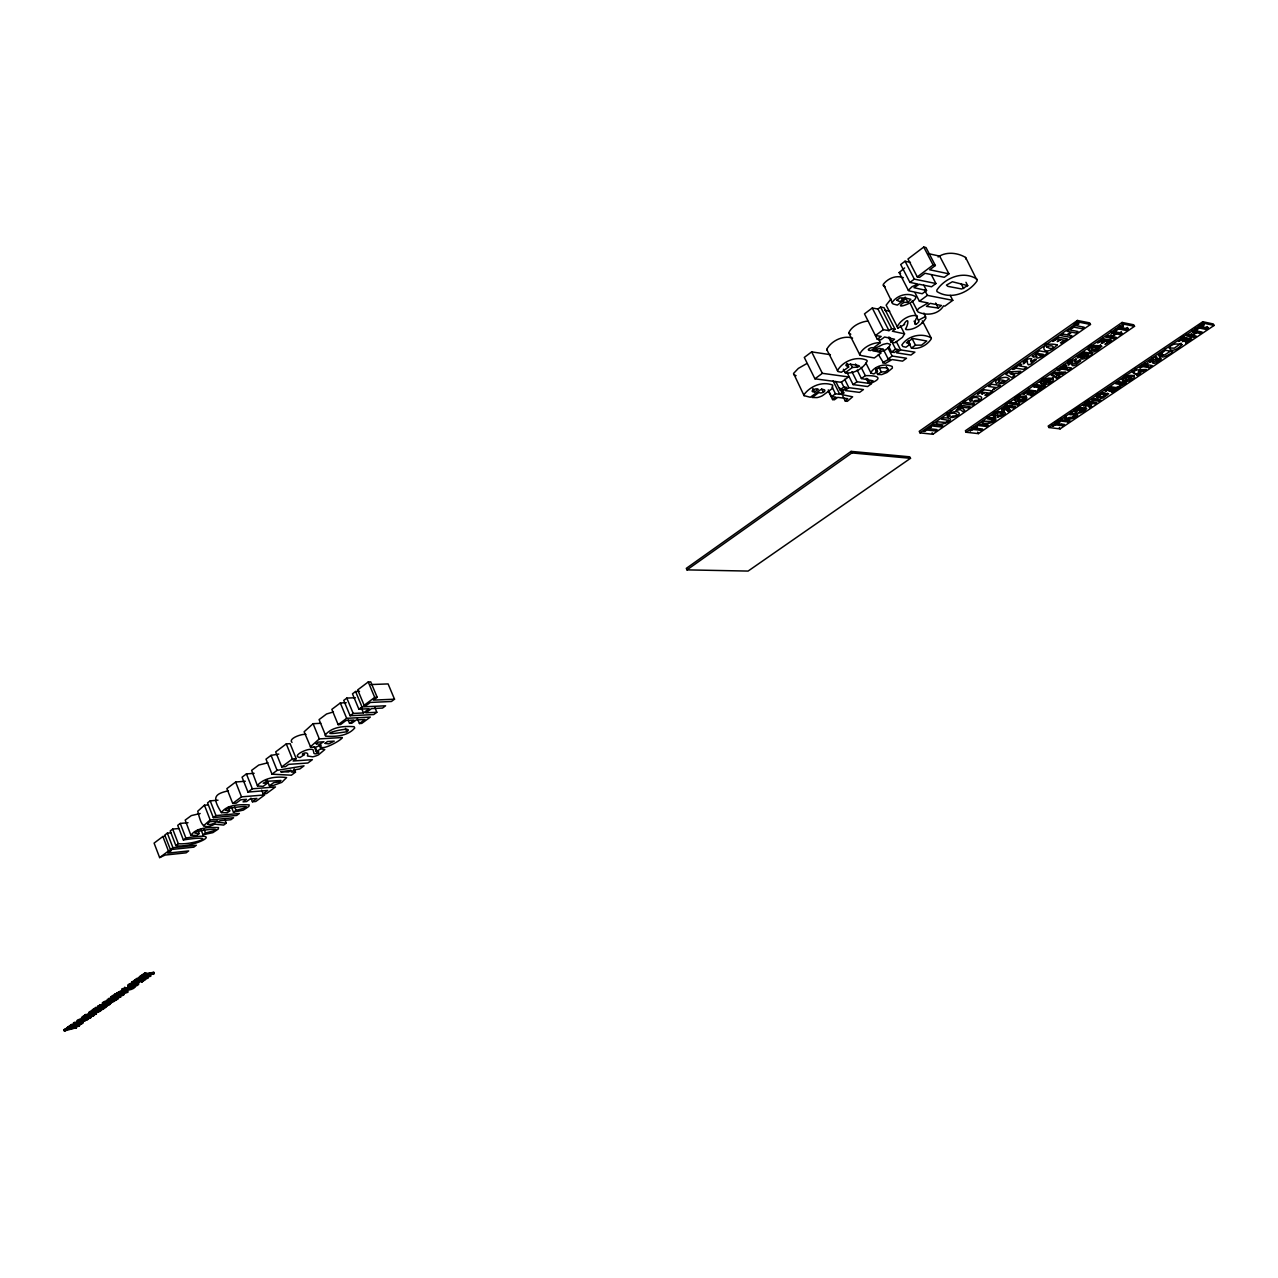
<?xml version="1.0" encoding="UTF-8"?>
<svg xmlns="http://www.w3.org/2000/svg" width="1278" height="1278" viewBox="0 0 1278 1278"><rect width="100%" height="100%" fill="white"/><g stroke="black" fill="none" stroke-linecap="round" stroke-linejoin="round"><path stroke-width="1.5" d="M850.797 334.229L848.736 332.855C851.739 326.034 860.398 321.928 867.65 321.05M310.298 746.911L319.308 738.908L342.36 737.518C341.833 740.186 318.254 753.093 321.034 744.946L316.097 747.071L310.746 747.31L304.132 731.767L313.094 723.699L320.794 723.284M266.143 779.836L267.469 783.142L263.172 786.353L257.517 785.986L251.638 770.346L258.747 765.059L267.981 762.774M257.517 785.986L257.581 785.267C264.626 777.439 276.879 776.257 286.591 777.583L281.735 782.392L273.38 785.443L269.402 785.842L267.166 780.283M325.219 735.665L325.331 734.834C332.28 726.607 344.181 726 354.102 726.687L354.725 727.997C347.728 736.176 335.858 736.783 325.922 736.176L319.085 719.61L326.577 713.971L333.462 711.926M1181.191 343.143L1174.37 348.159L1168.907 347.935M892.204 303.11L892.379 302.055C897.635 295.122 907.508 292.231 915.336 296.448L915.703 297.295C916.502 302.391 891.661 310.858 903.85 302.391L907.907 302.343L910.863 299.34L906.501 298.269L897.332 305.107L892.875 303.876L883.29 284.339C887.922 278.396 896.022 274.882 903.402 277.709M993.581 413.433L995.85 415.526L994.012 416.788C988.213 409.647 1019.668 410.829 996.92 417.155C1012.623 412.474 992.063 411.372 995.85 415.526M846.851 363.383L848.64 366.946L841.435 372.249L837.985 371.547L826.69 349.421C831.227 340.954 842.905 335.028 852.586 338.079M923.786 285.218L926.534 290.505L922.205 293.732L908.578 290.761L899.153 272.549L904.648 267.917M837.378 370.764C842.665 361.259 856.052 355.763 866.58 360.124L867.267 360.955C863.688 368.399 853.688 374.134 845.205 372.777L843.416 369.246M908.323 290.33L911.901 286.799L917.796 283.988L909.936 282.406L900.686 264.53L905.048 261.223L910.463 262.389M1097.658 394.838L1098.697 393.816M1160.568 357.137L1155.775 361.003A4.233 1.166 -28.6 0 1 1153.028 361.914L1151.861 361.658M1076.012 358.607L1074.415 361.61L1075.389 361.993M1070.916 362.569C1075.613 359.31 1069.606 365.891 1073.073 365.716A4.361 1.262 -28.3 0 0 1075.964 364.773L1080.757 360.763L1079.814 360.156L1076.843 361.993C1076.731 365.22 1075.293 361.77 1076.14 359.533C1073.696 359.469 1066.507 362.473 1068.68 364.837L1071.619 362.968L1070.101 361.051L1071.619 362.968M136.187 983.181L137.002 983.149L135.021 983.996M123.599 989.699C114.716 988.437 139.621 987.399 137.002 983.149M922.221 323.078L922.7 321.784M224.816 819.517L226.254 823.16L223.666 825.077L214.736 824.166C202.755 830.301 201.125 824.582 197.755 811.195L204.432 805.204L208.33 804.868M203.458 825.876L210.183 819.933L233.554 817.76L230.871 819.741L219.96 820.764L217.867 822.329L226.254 823.16M111.729 1000.834L111.713 1002.447L107.528 1004.173L107.08 1002.958M876.021 371.147L877.714 374.486L881.277 371.898L885.366 371.834L888.322 369.406C886.772 365.652 870.494 368.815 877.475 371.355L875.765 368M1077.242 413.369L1072.434 416.932M1156.782 357.025L1155.232 359.406L1156.095 359.789M1071.395 362.233L1072.37 360.252L1070.245 360.859M1134.033 375.269L1129.944 378.528M967.718 285.633L961.727 288.988L947.956 286.368L946.439 285.09L952.382 281.767L967.718 285.633L965.96 282.294M1079.862 359.725L1075.149 363.256A4.361 1.278 -28.4 0 1 1072.274 364.198L1071.603 364.182M1156.846 358.319L1157.628 359.789C1155.456 364.677 1160.136 351.817 1151.254 359.757C1146.318 362.872 1152.293 362.68 1152.564 359.901C1156.862 357.92 1150.248 363.575 1153.81 363.367A4.233 1.166 -28.5 0 0 1156.574 362.457L1161.239 359.054L1159.737 356.546M114.046 999.923L113.087 1000.802M1043.263 380.237L1044.893 381.866C1040.659 378.847 1056.523 381.85 1047.097 382.202L1044.046 384.311L1043.247 382.809L1048.982 381.435M1126.317 378.927C1122.627 375.988 1137.116 378.943 1128.33 379.262L1125.311 381.291C1128.793 382.617 1139.816 375.349 1131.222 375.365C1128.634 374.773 1119.448 379.294 1123.282 380.972L1126.317 378.927L1125.535 377.473L1121.333 379.246M1091.3 348.447C1105.678 344.98 1092.802 354.469 1090.917 347.328M1097.275 347.137L1093.121 345.811L1090.677 346.705M1044.861 378.751L1049.701 379.502L1049.19 380.285M1080.357 356.147C1078.376 359.294 1085.15 357.009 1086.156 355.779M1126.397 375.924L1130.79 376.659L1129.8 377.681M1160.775 354.613L1161.878 353.623L1162.692 355.076C1158.715 360.46 1172.565 353.207 1172.821 351.658L1165.456 350.268L1158.475 355.795L1162.692 355.076M1107.627 393.241L1105.662 394.838M994.428 380.365L995.258 379.582M1105.374 394.311L1105.566 393.384L1102.067 392.825M1074.191 409.871L1077.338 407.586M891.054 298.924L886.149 305.154L897.955 328.063L904.568 324.564L904.185 323.765C909.329 316.145 908.434 324.356 905.543 328.989L905.942 329.564C913.738 330.475 922.157 324.564 925.975 318.078L923.946 313.094M125.947 990.897L121.266 990.626L116.41 993.262L123.119 991.648L125.675 992.511L126.442 992.016L124.685 990.833L122.033 990.881L125.26 988.357L135.292 986.744C133.088 990.578 123.774 990.258 125.883 990.738M1081.843 357.105C1078.057 362.696 1092.147 355.252 1092.466 353.543L1084.367 352.121L1077.354 357.856L1081.843 357.105L1081.028 355.588M129.413 984.699L130.755 984.06M99.093 1010.515C101.266 1007.527 86.281 1011.585 88.997 1013.182M878.337 354.453L883.226 362.409A6.438 2.125 -27.7 0 1 887.922 359.965L890.223 359.278L888.162 358.958L883.018 348.83M82.479 1022.128L83.118 1021.17L74.236 1022.496L73.677 1024.397C92.975 1018.726 78.453 1027.113 70.737 1026.458L71.264 1024.573L82.143 1023.119L78.485 1024.621M992.415 419.599L993.166 418.289L986.616 417.395M1151.766 358.447L1152.101 360.332M878.705 339.293L880.382 342.6L873.449 347.888C870.957 346.578 864.998 350.699 870.669 350.539L882.89 344.453L887.188 343.415L890.431 344.341L888.929 347.392L885.047 350.172L879.12 352.153L881.101 353L874.344 357.968L861.612 355.635L859.87 354.917L848.736 332.855M948.947 273.843L929.697 269.77L935.368 265.504L926.007 247.565L923.738 247.053L907.987 258.987L917.284 276.895L919.553 277.374L925.032 273.268L944.298 277.294L948.947 273.843L939.665 256.127L928.084 253.555M946.678 413.497L947.781 412.666M165.325 836.259L162.881 836.499L154.095 843.113L159.638 857.602L165.134 855.062L186.077 852.841L188.681 850.924L167.737 853.129L170.885 850.781L164.782 835.061L167.338 833.144L171.236 832.761M178.6 828.543L172.706 829.102L170.23 830.956L175.837 845.525C189.671 849.135 230.535 830.492 185.885 838.033L183.361 839.918L177.722 825.316L180.246 823.431L188.026 822.697M218.011 800.204L210.215 800.859L207.563 802.856L213.314 817.585L236.686 815.444L239.353 813.479L215.982 815.604L213.314 817.585M346.242 702.724L340.315 702.98L331.849 709.354L338.159 724.658L340.635 724.514L346.066 720.472L353.942 720.057L349.533 723.332L348.127 719.945M355.396 697.724L346.817 698.092L343.75 700.392L350.108 715.744L373.767 714.546L376.834 712.277L374.726 707.213M359.517 691.334L355.572 691.494L352.488 693.826L358.878 709.21L369.15 708.715L363.463 712.932L353.191 713.443L350.108 715.744M394.519 699.194L373.384 700.12L377.186 697.309L370.716 681.861L368.24 681.957L357.712 689.88L364.134 705.296L366.594 705.184L370.269 702.453L391.403 701.494L394.519 699.194L388.097 683.922L370.796 684.561M245.296 781.257L235.647 782.008L226.877 788.622L232.724 803.431L236.238 803.127L240.711 799.804L246.478 799.309L243.076 801.849L246.622 801.53L250.025 799.006L256.91 798.43L252.389 801.769L250.935 798.095M254.13 773.334L246.414 773.909L242.053 777.184L247.964 792.072L267.677 790.459L263.14 793.814L261.671 790.124M278.764 754.1L271.064 755.346L266 759.164L272.006 774.164L291.368 775.203L295.474 772.168L294.132 768.877M286.288 743.892L275.681 751.879L281.735 766.912L285.553 766.64L288.588 764.372L307.87 763.014L312.391 759.659L293.125 761.001L296.208 758.717L290.122 743.652L286.288 743.892L292.39 758.972L296.208 758.717M830.428 354.677L811.658 351.881L804.293 357.425L814.933 378.815L841.196 382.314L848.544 376.914L822.345 373.32L814.933 378.815M890.974 342.073L894.999 342.728L902.412 337.376L904.552 333.846L892.411 331.226L895.079 329.261L884.025 307.678L880.59 307.055L877.954 309.036L872.267 308.014L864.487 313.861L877.299 339.309L880.734 339.868L884.6 337.009L894.552 339.229L890.974 342.073L888.45 337.136M909.936 282.406L914.329 279.115L935.927 283.524L931.327 274.69M917.284 276.895L933.116 265.025L935.368 265.504M1024.365 398.353L1026.33 396.691L1026.042 395.509M1074.175 415.334L1075.006 414.072L1070.756 413.417M159.638 857.602L168.44 851.036L170.885 850.781M172.929 847.681L170.357 849.598L193.761 847.17L196.333 845.269L172.929 847.681L167.338 833.144M175.837 845.525L178.313 843.672C192.531 845.253 222.819 834.071 183.361 839.918M338.159 724.658L346.657 718.316L370.316 717.086L361.77 723.396L359.438 723.524L357.329 718.476M358.878 709.21L361.978 706.894L385.605 705.791L382.521 708.076L371.515 708.603L365.843 712.82L376.834 712.277M364.134 705.296L374.71 697.405L377.186 697.309M232.724 803.431L241.526 796.865L264.674 794.932L255.824 801.466L252.389 801.769M247.964 792.072L252.341 788.814L275.473 786.944L266.575 793.526L263.14 793.814M272.006 774.164L277.086 770.362L304.036 765.841L299.803 768.973L294.259 769.835L291.304 772.04L295.474 772.168M281.735 766.912L292.39 758.972M935.927 283.524L931.566 286.767L919.249 284.291L913.994 287.678L926.534 290.505M1014.7 397.985L1017.24 396.26M1001.297 413.481L1002.256 412.267L997.064 411.548M1023.438 398.241L1024.413 397.011L1019.253 396.228M197.786 829.917L199.192 833.56L196.684 835.429L190.917 835.317L185.182 820.109L191.317 815.604L200.183 813.495M228.267 807.201L229.721 810.891L227.149 812.808L221.413 812.6C212.004 797.52 214.097 793.973 228.427 790.794M915.064 292.854L919.409 301.273L927.381 295.362L952.797 300.33L950.193 295.346M895.079 329.261L891.661 328.686L888.993 330.651L883.338 329.692L875.51 335.507L881.181 336.433L877.299 339.309M200.886 829.358L203.01 834.806L205.518 832.952C238.922 824.805 178.025 832.473 199.192 833.56M231.302 806.737L233.459 812.233L236.031 810.316C269.642 802.264 208.649 809.485 229.721 810.891M269.402 785.842L273.7 782.663L278.971 781.944L280.968 780.491L266.767 781.289L263.22 783.206L267.469 783.142M359.438 723.524L364.917 719.482L356.274 719.929L351.865 723.204L349.533 723.332M1068.136 361.179L1069.127 360.444M1088.409 347.201L1091.364 345.156M1050.468 380.477L1053.056 377.617M814.597 391.995L818.287 389.279C815.683 387.442 808.303 392.011 814.597 391.995L812.856 388.48M845.205 372.777L852.394 367.473C874.887 366.211 835.492 361.562 848.64 366.946M952.797 300.33L944.889 306.129L943.531 305.873C938.451 314.66 926.614 315.986 917.987 311.96L912.172 300.825M1085.294 402.905L1087.179 401.58M839.95 389.87L843.831 387.026L846.691 387.394L842.809 390.237L839.95 389.87L835.748 381.483M891.581 352.041L895.606 349.102L898.418 349.549L894.408 352.488L891.581 352.041L888.993 346.961M828.272 389.918L831.611 396.611L835.477 393.784L839.79 394.327L841.994 392.713L843.8 392.937L842.122 389.614M828.432 391.26L832.585 399.583L835.94 397.138L831.611 396.611M848.864 387.681L844.998 390.525L859.567 392.394L863.417 389.582L848.864 387.681L844.678 379.326M847.202 372.888L853.081 384.598L856.979 381.755L868.705 383.336L873.082 380.844L861.404 378.528L857.187 370.125M861.404 378.528L865.334 375.652C880.766 375.301 881.74 379.055 870.078 383.512L867.57 378.528M888.162 358.958L892.156 356.051L906.517 358.255L902.556 361.131L892.076 359.549L885.59 363.319L882.619 362.872M900.575 349.884L896.565 352.824L910.91 355.06L914.904 352.153L900.575 349.884L896.245 341.434M908.291 340.875L910.032 344.261L906.006 347.217L902.891 346.546L901.837 345.012C907.955 335.699 921.15 332.631 931.039 337.712L931.39 338.654C927.509 344.996 919.09 349.709 911.454 348.079L907.987 341.338M843.8 392.937L841.595 394.551L852.618 396.819L847.298 401.356L845.301 401.116L842.825 396.148M877.475 371.355L873.912 373.943L871.005 373.128L865.925 363.048M911.454 348.079L915.463 345.156L921.55 345.14L926.758 341.018L912.907 338.494L906.374 342.696L910.032 344.261M1096.764 394.471L1097.866 393.672M1082.961 409.423L1083.952 408.257L1079.223 407.554M851.1 451.374L686.286 568.375L686.973 569.876L748.093 571.074L910.511 458.307L909.744 456.805L851.1 451.374L851.867 452.923L910.511 458.307M686.973 569.876L851.867 452.923M63.9 1029.733L68.437 1027.113L68.868 1028.327L67.622 1029.189L76.68 1027.64L64.331 1030.947L63.9 1029.733L69.779 1028.087M68.133 1026.761L79.252 1024.317L78.677 1026.234L68.581 1027.975L68.133 1026.761L71.504 1026.186M87.048 1015.291C84.62 1014.189 77.974 1019.524 83.837 1017.751M86.169 1016.425L82.623 1017.272L96.473 1013.805L85.338 1016.234L84.891 1015.02L94.348 1012.879M138.136 980.146L136.538 981.264L137.002 982.494L138.599 981.376L132.129 983.469L131.666 982.239L134.765 980.066L147.897 978.021L147.433 976.791L142.625 977.558L143.088 978.788L151.06 975.817L139.637 978.213L139.174 976.967L140.292 976.184L150.596 974.587M137.113 978.405L137.577 979.651L136.474 980.434L136.011 979.188L137.113 978.405L141.586 977.718L142.05 978.948L144.095 977.51L139.637 978.213M144.574 973.772L153.807 972.334L154.271 973.58L141.523 976.887L141.059 975.641L144.861 972.989L146.395 974.06L145.037 975.018L144.574 973.772L145.932 972.814M96.777 1008.933L97.224 1010.147L98.534 1009.237L92.815 1011.09L92.367 1009.876L95.738 1007.511L107.16 1005.61L105.435 1006.808L104.988 1005.594M105.435 1006.808L110.307 1004.204L98.63 1007.016L98.182 1005.802L109.86 1002.99L107.608 1004.556M120.627 995.466L107.256 999.444L107.703 1000.658L116.314 1000.003L117.864 998.933L117.416 997.703L115.547 997.878L116.01 999.092L117.864 998.933M110.898 996.888L114.86 994.092L116.522 993.837L116.969 995.051L115.819 995.866L124.206 994.508L112.991 997.846L111.346 998.102L110.898 996.888L113.678 995.818L114.125 997.048M68.437 1027.113L67.191 1027.991L76.249 1026.426M131.666 982.239L147.897 978.021M141.059 975.641L153.807 972.334M92.367 1009.876L95.594 1008.422L96.042 1009.652M116.522 993.837L115.371 994.635L122.065 993.549M124.605 988.07L123.902 988.741L125.707 988.485M1077.418 320.458L919.217 431.341L919.984 432.875L932.908 434.264L1090.485 324.436L1089.639 322.871L1077.418 320.458L1078.265 322.04L1090.485 324.436M64.331 1030.947L67.814 1028.502L67.383 1027.304M68.581 1027.975L79.699 1025.531L78.677 1026.234M70.737 1026.458L71.264 1024.573M91.409 1017.352L87.639 1017.464L94.237 1015.371C77.83 1018.726 79.316 1020.084 90.403 1018.055L90.962 1016.138L90.403 1018.055M100.882 1008.47L101.329 1009.684L102.815 1009.428L106.202 1007.064L96.169 1008.741L89.556 1012.32L91.601 1012.256L92.048 1013.47C76.76 1015.802 116.058 1005.77 93.789 1013.694L93.342 1012.48L96.169 1011.457M107.703 1000.658L121.075 996.68L116.01 999.092M111.346 998.102L116.969 995.051M132.129 983.469L135.212 981.312L145.532 979.683L141.395 982.015L140.931 980.785L142.928 979.395L143.392 980.625L141.395 982.015M141.523 976.887L145.325 974.219L144.861 972.989M962.717 402.266L964.65 400.909M1074.287 324.149L1077.21 322.104L1078.967 323.845L1076.348 325.682L1084.111 327.2L1081.971 328.686L1074.191 327.2L1070.74 328.797L1078.057 323.669M919.984 432.875L1078.265 322.04M79.939 1019.556L77.654 1020.755L79.763 1020.531L79.236 1022.432L73.245 1023.183M82.782 1019.78L88.486 1019.221L81.968 1021.969L81.52 1020.755L83.246 1019.94M107.528 1004.173C131.075 995.035 89.172 1007.176 106.457 1003.486L106.01 1002.256M933.787 424.6L931.87 425.941L940.832 426.948L942.717 425.622L933.787 424.6L933.004 423.082M961.216 405.398L955.928 410.43L960.401 409.647L962.845 411.596L964.73 410.27L962.43 408.465L963.963 407.394L968.117 407.922L970.082 406.548L961.216 405.398L960.417 403.864M115.547 997.878L116.665 997.096L117.113 998.326M137.002 982.494L143.392 980.625M97.224 1010.147L103.055 1008.47L102.607 1007.256M81.968 1021.969L86.968 1019.828L81.52 1020.755M93.789 1013.694L98.805 1011.553L89.939 1013.678L92.048 1013.47M96.026 1012.591L95.451 1014.524M147.433 976.791L146.315 977.574L146.778 978.804M101.329 1009.684L103.055 1008.47M1012.511 374.518L1014.045 373.448L1009.892 373.464L1012.511 374.518L1011.697 372.968M1122.132 322.439L965.369 430.766L966.136 432.252L978.405 433.625L1134.529 326.305L1133.682 324.788L1122.132 322.439L1122.963 323.973L1134.529 326.305M966.136 432.252L1122.963 323.973M979.747 424.168L977.846 425.478L986.344 426.469L988.229 425.175L978.772 424.184M1006.936 405.398L1001.648 410.302L1005.946 409.535L1008.182 411.452L1010.067 410.158L1007.16 406.883L1008.677 405.845L1012.623 406.356L1013.406 407.858L1015.355 406.516L1006.936 405.398L1006.153 403.896M1033.311 393.209L1030.851 392.857L1028.407 394.551L1027.608 393.033L1030.052 391.356L1032.528 391.707L1033.311 393.209L1030.068 395.445L1031.314 395.621L1037.656 391.244L1029.381 390.046L1023.055 394.423L1027.512 392.378L1029.573 392.681L1028.79 391.164L1026.729 390.876L1027.512 392.378M1033.982 386.883L1037.113 384.71L1045.356 385.94L1039.014 390.317L1037.784 390.141L1041.011 387.905L1040.228 386.403L1033.183 385.365L1033.982 386.883L1041.011 387.905M1064.686 366.85L1071.507 367.968L1068.312 370.157L1061.475 369.054L1059.334 370.524L1057.178 368.799L1057.992 370.316L1065.501 365.125L1066.842 365.348L1064.686 366.85L1063.871 365.332M1108.761 341.721L1105.742 341.146L1104.911 339.628L1107.946 340.204L1108.761 341.721L1104.975 344.325L1111.7 340.427L1103.425 338.862L1097.562 342.919L1102.179 340.491L1104.927 341.002L1104.096 339.469M1112.339 336.593L1116.189 337.344L1114.065 338.798L1105.805 337.216L1107.93 335.763L1111.509 336.449L1115.422 333.75L1114.592 332.216L1111.013 331.529L1111.844 333.063L1113.969 331.593L1122.212 333.191L1120.087 334.66L1116.237 333.909L1112.339 336.593L1111.509 335.076M991.6 414.807L993.23 415.302L995.067 414.04M1039.733 382.202L1044.094 380.365M975.002 428.162L982.622 429.025L980.705 430.351L973.085 429.472L969.938 430.926L977.319 426.548L975.002 428.162L974.219 426.66M1082.945 353.814L1081.523 353.032M1120.119 326.002L1120.95 327.535L1123.538 325.746L1115.438 330.571L1118.809 329.005L1126.174 330.459L1128.298 329.005L1127.468 327.472L1125.343 328.941L1117.978 327.472L1118.809 329.005M1017.623 400.349C1018.758 404.838 1029.637 398.848 1026.17 396.851C1023.327 394.423 1011.537 399.407 1016.138 401.548L1018.007 400.254L1017.208 398.752M1044.046 384.311C1047.864 385.796 1059.19 377.921 1049.845 378.176C1047.161 377.441 1037.448 382.378 1041.826 383.975L1044.893 381.866M1056.73 373.703L1058.248 372.649L1054.286 372.665L1057.529 375.205L1054.286 372.665M1029.573 392.681L1027.129 394.359L1028.407 394.551M1101.045 341.577L1101.876 343.095L1104.927 341.002M1062.625 374.071L1061.826 372.569L1059.606 372.633L1057.513 374.071L1059.558 376.179L1056.65 378.176L1051.107 375.061L1054.717 372.569L1065.612 372.026L1058.312 375.588M1007.16 406.883L1007.943 408.385L1009.46 407.331L1013.406 407.858M1101.876 343.095L1105.742 341.146M1086.508 354.485L1087.195 354.022L1084.766 353.591L1082.913 355.108L1084.079 355.588M1018.406 401.851C1035.292 397.714 1014.173 395.845 1018.007 400.254M987.463 423.689L985.578 424.983L986.344 426.469M1005.946 409.535L1005.163 408.033L1007.399 409.95L1009.285 408.656M1035.276 390.844L1030.515 394.119L1031.314 395.621M1042.976 385.541L1038.215 388.816L1039.014 390.317M1051.698 374.326L1055.852 376.675L1059.047 374.166L1055.085 374.182M1087.179 355.108L1091.652 352.025M1107.93 340.922L1110.87 338.894M1116.237 333.909L1115.406 332.376L1119.256 333.127L1121.381 331.673M1017.623 404.95L1019.54 403.64L1011.138 402.506L1009.221 403.832L1017.623 404.95L1016.841 403.465L1008.422 402.33M845.301 401.116L847.729 398.688L837.745 397.362L834.39 399.806L832.585 399.583M1202.806 321.705L1048.168 426.085L1048.918 427.523L1060.101 428.881L1214.1 325.443L1213.285 323.973L1202.806 321.705L1203.62 323.19L1214.1 325.443M1055.005 422.651L1058.216 420.494L1059.781 422.028L1059.031 420.59M1085.549 402.043L1088.329 400.174L1089.112 401.611L1096.764 402.714L1089.751 404.503L1088.984 403.065L1090.485 402.059L1094.08 402.57L1094.847 404.008M1180.553 337.983L1183.444 336.034L1184.259 337.504L1191.767 339.021L1185.952 342.919L1188.939 340.267L1188.125 338.798L1185.377 338.255L1182.39 340.267M1199.563 325.171L1202.406 323.238L1204.004 324.884L1203.189 323.414M1048.918 427.523L1203.62 323.19M1058.983 421.932L1052.561 426.261L1055.596 424.855L1062.545 425.718L1064.43 424.44L1056.571 423.641M1065.389 415.654L1066.156 417.091L1064.35 418.305C1068.712 422.411 1087.035 412.858 1071.619 413.401L1069.798 414.631C1083.776 414.487 1069.191 420.494 1065.293 417.091M1089.112 401.611L1083.568 406.053L1087.802 405.621L1089.687 407.474L1091.54 406.228L1088.984 403.065M1138.49 371.435L1140.375 373.464L1137.516 375.381L1131.893 370.908L1132.675 372.361L1136.238 369.965L1146.35 369.454L1139.273 372.888L1138.49 371.435L1142.612 369.981L1143.395 371.435M1184.259 337.504L1178.476 341.418L1182.965 339.069L1185.441 339.565L1184.642 338.095M1192.694 335.331L1196.176 336.05L1194.099 337.44L1186.607 335.922L1188.7 334.517L1191.943 335.187L1195.793 332.584L1194.978 331.114L1191.735 330.443L1192.55 331.929L1194.642 330.507L1202.103 332.056L1200.026 333.462L1196.543 332.743L1192.694 335.331L1191.879 333.862M1199.355 328.031L1198.524 326.545L1205.202 327.967L1207.295 326.545L1208.125 328.031L1206.017 329.436L1199.355 328.031L1196.879 329.692L1195.281 328.047L1196.096 329.532L1203.237 324.724M1059.781 422.028L1057.481 423.577L1056.73 422.139M1200.633 325.123L1201.448 326.609L1204.004 324.884M1114.576 389.87L1112.339 389.534L1109.927 391.148L1109.144 389.71L1111.556 388.081L1113.809 388.432L1114.576 389.87L1111.381 392.026L1112.515 392.202L1118.761 387.985L1111.237 386.819L1104.991 391.02L1111.173 389.359L1108.521 387.617L1109.304 389.071M1145.951 364.454L1148.091 363.016L1139.465 367.792L1142.804 366.578L1149.018 367.665L1152.149 365.54L1145.951 364.454L1145.168 363M1076.108 412.618L1078.951 409.248L1084.718 409.695L1078.185 412.89L1080.309 412.938L1084.591 410.973L1086.715 408.513L1079.335 408.417L1074.958 411.308L1076.108 412.618L1074.175 410.957M1099.799 396.659L1098.489 396.068L1101.412 394.295L1106.604 394.982L1100.023 398.209L1103.01 398.049L1108.617 393.784L1102.339 393.209L1096.508 397.41L1097.962 397.905L1099.799 396.659L1099.016 395.221M1111.173 389.359L1108.761 390.972L1109.927 391.148M1185.441 339.565L1182.454 341.593L1186.192 339.724L1188.939 340.267M1087.802 405.621L1087.035 404.183L1088.92 406.037L1090.773 404.791M1117.994 386.547L1111.732 390.748L1112.515 392.202M1120.886 384.598L1125.599 381.435M1136.733 373.943L1139.593 372.01M1170.552 351.178L1164.753 354.837L1161.127 355.651M1190.952 337.552L1185.153 341.45L1185.952 342.919M1122.18 384.774L1118.985 386.914L1126.381 382.873L1118.873 381.675L1115.79 383.751L1122.18 384.774L1121.397 383.32L1116.605 382.553M1061.475 418.289L1062.242 419.727L1060.373 420.989L1068.12 421.964L1069.99 420.718L1061.555 419.791M1099 401.212L1100.901 399.934L1093.249 398.816L1091.348 400.11L1099 401.212L1098.233 399.774L1092.498 398.928M961.535 406.26L957.701 407.73M1044.861 344.772L1046.426 343.734M316.257 751.704L320.81 748.764L324.788 749.563L318.541 754.835A7.764 2.252 -22.1 0 1 312.711 756.816L307.423 755.969C309.963 749.851 297.63 754.851 304.499 754.579L300.042 757.519C290.314 756.432 308.925 746.991 313.142 749.819L313.957 753.429C316.225 755.218 322.232 750.761 316.257 751.704L314.212 746.703M1042.001 379.183L1043.535 378.192M993.629 412.49L995.035 411.596M1000.946 414.407L1004.173 411.947L1003.853 410.797M137.465 983.709C143.903 979.299 124.589 983.916 128.088 986.009M991.936 420.606L995.354 417.203M1070.804 361.45L1067.865 363.319L1068.68 364.837M1082.546 410.334L1085.949 407.075M118.55 994.524C118.231 991.696 115.403 995.786 118.55 994.524L120.228 993.469L118.806 992.127L120.771 991.68M1043.295 379.374L1044.19 378.895L1044.989 380.413M804.086 395.653L804.038 394.63C810.348 386.036 822.265 381.068 832.681 385.077L832.409 388.432L822.393 395.717A8.547 2.844 -27.1 0 1 817.025 397.602L812.153 397.49L818.879 392.538C822.984 394.503 829.055 388.544 820.748 389.582L810.332 397.266L804.086 395.653L793.558 373.432L798.351 368.399L806.642 363.655M1125.343 376.259L1124.305 377.026L1125.087 378.496M124.685 990.833L126.426 989.779L126.873 991.009C132.545 992.894 117.352 993.853 120.228 993.469M1157.628 359.789L1160.536 358.016M131.235 987.207L129.477 987.99M125.148 992.063L126.873 991.009M897.955 328.063L897.236 326.769C900.383 320.107 909.521 314.228 917.045 315.698L917.412 316.64C914.265 320.906 913.019 328.51 918.978 321.689L910.255 303.477M938.276 308.014L941.455 305.474L930.176 303.333L926.486 306.369L938.276 308.014L935.688 303.03M938.1 256.974C946.183 251.367 957.653 252.645 965.609 257.469L977.207 280.681C968.724 293.141 950.608 300.202 936.95 291.576L936.822 290.138C945.225 277.598 963.484 270.233 977.079 279.227M1161.878 353.623L1158.299 354.757M918.802 320.043L925.655 316.401M1125.215 375.381L1126.541 374.678M1023.055 399.183L1019.045 400.477M1103.249 396.228L1104.368 395.653M1080.309 356.003L1076.731 356.61M85.706 1019.253L79.907 1020.483L76.712 1022.64M346.833 731.735C357.568 723.891 303.605 738.333 346.833 731.735L345.443 728.38M105.547 1001.744L104.157 1002.399L105.004 1002.431M112.176 1002.048L104.604 1003.613L106.457 1003.486M126.011 991.6L123.615 992.463M1128.698 379.199L1126.669 379.885M1086.332 404.535L1082.993 404.902M1004.444 408.401L1001.473 408.976M96.729 1011.713L97.559 1011.393M79.939 1023.406L80.818 1023.055M1078.568 406.963L1079.622 406.564M950.481 411.085L951.615 410.653M1018.502 395.605L1019.62 395.174M1081.428 410.909L1079.543 411.5M999.795 414.999L997.83 415.622M990.69 421.245L982.974 421.421M96.649 1011.329L98.294 1010.243M877.954 351.674L882.028 349.022L879.599 348.399L872.938 350.891L877.954 351.674L876.149 348.127M134.717 984.875L135.66 984.555M79.875 1023.007L78.038 1023.406M1071.379 417.315L1068.727 417.539M81.52 1020.547L78.102 1021.969L80.21 1021.745M107.943 1002.815L108.806 1002.639M82.271 1020.627L83.182 1020.451M108.406 1000.37C106.937 1000.307 100.355 1002.783 102.751 1003.645M70.29 1025.26L73.645 1024.684M85.914 1017.959C84.364 1017.799 74.731 1019.988 77.191 1021.473M89.811 1013.087L91.042 1014.157M84.891 1015.02L88.262 1014.444M90.418 1014.732L93.789 1014.157M98.182 1005.802L103.294 1004.955M118.71 995.003L122.049 994.46L122.512 995.674M136.011 979.188L139.446 978.66M145.037 975.018L154.271 973.58M130.644 985.993L129.845 986.009L137.465 984.38M203.01 834.806L212.883 832.633L218.234 829.087L218.554 827.569C209.608 827.329 196.445 827.17 190.917 835.317M233.459 812.233L243.379 810.092L248.859 806.45L249.226 804.884C240.216 804.453 226.973 804.341 221.413 812.6M1101.348 396.819L1099.815 396.851M1080.853 354.853L1079.798 354.597M305.985 734.403C301.72 733.572 287.79 738.748 292.023 742.438M880.382 342.6C872.427 342.52 863.081 347.185 859.567 354.294L859.87 354.917M122.017 992.702L121.059 992.271M1051.794 424.823L1052.609 424.919M853.081 384.598L867.618 386.531L871.5 383.704L870.078 383.512M1005.051 405.35L1007.847 405.733M877.714 374.486L881.708 374.598L886.98 372.521L892.411 368.08L892.204 366.466C884.743 363.224 875.35 365.748 870.797 372.505L871.005 373.128M1057.992 370.316L1059.334 370.524M884.711 310.266L889.712 311.161M1106.636 336.002L1113.25 337.264L1114.065 338.798M919.409 301.273L928.132 302.934L918.978 308.27A6.71 2.268 -28.4 0 0 917.348 310.858M1111.844 333.063L1115.422 333.75M1120.95 327.535L1128.298 329.005M1185.792 334.453L1193.285 335.986L1194.099 337.44M1192.55 331.929L1195.793 332.584M1201.448 326.609L1208.125 328.031M1014.077 399.79L1016.138 401.548M796.098 375.684L793.606 374.486M1096.013 396.212L1097.962 397.905M1087.386 349.485C1091.779 351.769 1099.831 348.734 1100.534 344.373M885.143 286.767L883.114 285.409M900.575 273.54L899.153 272.549M1139.273 372.888L1140.375 373.464M1132.675 372.361L1137.516 375.381M1007.943 408.385L1010.067 410.158M1089.751 404.503L1091.54 406.228M826.69 349.421L827.313 350.236M1205.202 327.967L1206.017 329.436M1200.026 333.462L1199.211 331.992L1195.713 331.274L1196.543 332.743M1191.128 333.702L1191.943 335.187M1185.377 338.255L1186.192 339.724M1164.657 348.798L1165.456 350.268M1156.462 359.661L1157.245 361.115M1152.197 358.191L1152.996 359.661M1151.909 359.262L1152.708 360.731M1149.034 361.051L1149.833 362.521M1149.018 367.665L1148.219 366.211L1142.005 365.125L1142.804 366.578M1125.343 328.941L1126.174 330.459M1139.896 366.546L1140.695 368M1140.567 370.045L1141.35 371.499M1119.256 333.127L1120.087 334.66M1115.47 329.213L1116.301 330.746M1135.439 368.511L1136.238 369.965M1110.678 334.916L1111.509 336.449M1130.806 376.93L1131.605 378.384M1125.742 376.067L1126.525 377.521M1102.594 337.328L1103.425 338.862M1101.348 338.958L1102.179 340.491M1122.499 379.518L1123.282 380.972M1101.876 341.721L1102.69 343.255M1119.32 385.652L1120.103 387.09M1097.467 346.913L1098.281 348.431M1095.997 347.92L1096.812 349.453M1091.923 345.923L1092.754 347.456M1111.556 388.081L1112.339 389.534M1105.358 389.758L1106.141 391.196M1075.756 361.866L1076.571 363.383M1070.996 360.348L1071.811 361.866M1090.485 402.059L1091.252 403.497M1088.92 406.037L1089.687 407.474M1068.312 370.157L1067.513 368.655L1060.676 367.537L1061.475 369.054M1059.606 372.633L1060.405 374.134M1079.239 410.238L1080.006 411.676M1058.759 374.678L1059.558 376.179M1055.852 376.675L1056.65 378.176M1070.868 411.963L1071.619 413.401M1049.765 379.774L1050.564 381.291M1048.343 380.748L1049.142 382.25M1067.37 420.542L1068.12 421.964M1042.72 379.901L1043.519 381.403M1041.027 382.473L1041.826 383.975M1061.794 424.28L1062.545 425.718M1059.35 427.459L1060.101 428.881M1054.829 423.417L1055.596 424.855M1028.582 388.544L1029.381 390.046M1030.052 391.356L1030.851 392.857M1023.518 393.097L1024.301 394.598M961.056 283.588L963.676 288.604M1019.477 399.071L1020.275 400.573M1008.677 405.845L1009.46 407.331M923.738 247.053L933.116 265.025M1007.399 409.95L1008.182 411.452M997.351 414.328L998.134 415.813M993.23 415.302L994.012 416.788M924.761 290.298L927.381 295.362M905.048 261.223L914.329 279.115M980.705 430.351L979.938 428.865L972.302 427.986L973.085 429.472M922.317 320.826L931.039 337.712M977.638 432.14L978.405 433.625M905.175 297.055L907.907 302.343M914.09 321.129L915.783 324.436M902.028 298.876L903.85 302.391M911.997 338.398L915.463 345.156M900.335 325.602L904.552 333.846M880.59 307.055L891.661 328.686M877.954 309.036L888.993 330.651M889.536 337.216L895.606 349.102M872.267 308.014L883.338 329.692M932.141 432.763L932.908 434.264M887.843 347.6L892.156 356.051M886.373 366.658L888.066 369.997M878.721 366.882L881.277 371.898M861.084 367.265L865.334 375.652M866.196 378.336L868.705 383.336M855.477 363.99L857.25 367.521M850.605 363.942L852.394 367.473M851.931 371.69L856.979 381.755M841.307 381.994L843.831 387.026M839.486 387.697L841.994 392.713M833.112 380.972L839.79 394.327M832.138 387.09L835.477 393.784M811.658 351.881L822.345 373.32M821.69 388.784L823.431 392.298M368.24 681.957L374.71 697.405M355.572 691.494L361.978 706.894M361.354 707.836L363.463 712.932M346.817 698.092L353.191 713.443M340.315 702.98L346.657 718.316M313.094 723.699L319.308 738.908M319.452 745.425L320.81 748.764M315.778 748.221L317.823 753.205M271.064 755.346L277.086 770.362M246.414 773.909L252.341 788.814M235.647 782.008L241.526 796.865M234.593 806.658L236.031 810.316M210.215 800.859L215.982 815.604M204.432 805.204L210.183 819.933M204.113 829.31L205.518 832.952M180.246 823.431L185.885 838.033M172.706 829.102L178.313 843.672M162.881 836.499L168.44 851.036M152.689 973.117L153.152 974.363M149.494 975.37L149.941 976.6M143.456 974.555L143.919 975.801M142.13 975.481L142.593 976.711M140.292 976.184L140.756 977.43M141.97 980.625L142.433 981.855M137.561 981.105L138.024 982.335M134.765 980.066L135.212 981.312M136.219 983.693L136.682 984.923M134.717 980.673L135.18 981.919M132.752 982.063L133.2 983.293M124.813 987.127L125.26 988.357M125.532 991.185L125.979 992.399M114.86 994.092L115.324 995.322M115.867 998.789L116.314 1000.003M112.544 996.616L112.991 997.846M111.426 1002.575L110.978 1001.361L108.71 1001.824L109.157 1003.038M109.157 998.102L109.604 999.316M104.924 1001.936L105.371 1003.166M104.381 1003.406L104.828 1004.62M99.844 1004.636L100.291 1005.866M99.62 1007.751L100.067 1008.981M98.31 1008.677L98.757 1009.892M95.738 1007.511L96.169 1008.741M93.885 1009.62L94.332 1010.834M94.332 1011.793L94.78 1013.007M92.751 1014.892L93.198 1016.106M85.914 1014.301L86.361 1015.515M83.677 1015.866L84.124 1017.08M82.511 1020.068L82.942 1021.282M74.236 1022.496L74.667 1023.694M75.21 1027.145L75.658 1028.343M69.156 1026.058L69.587 1027.272M66.152 1028.71L66.6 1029.924M64.954 1029.557L65.386 1030.771M965.609 257.469L965.753 258.955M1057.178 344.852C1042.816 360.556 1036.378 340.204 1057.178 344.852M948.627 420.302L945.544 422.459L937.764 421.82L935.927 423.098C941.103 427.651 960.88 417.091 943.356 417.906L941.503 419.2L948.627 420.302M1083.728 356.626L1088.009 355.54L1085.581 355.108L1083.728 356.626M896.836 300.282L899.984 301.672L904.952 297.982L899.984 297.902L896.836 300.282M1101.684 346.242C1087.466 361.482 1081.763 341.785 1101.684 346.242M994.156 419.967L991.089 422.075L983.693 421.436L981.871 422.699C986.728 427.06 1005.962 416.9 989.236 417.618L987.399 418.88L994.156 419.967M948.564 415.158L950.161 415.765L948.308 417.059C943.26 414.999 955.625 409.823 958.468 412.299C962.014 414.296 953.388 418.401 950.72 417.347L952.573 416.053C962.733 415.989 952.477 410.142 948.564 415.158M1032.368 356.37L1033.646 357.233L1036.985 355.987C1033.311 361.706 1047.545 354.134 1047.912 352.345L1039.349 350.859L1032.368 356.37M970.929 399.519L972.51 400.142L970.625 401.468C965.657 399.311 977.974 394.119 980.881 396.659C984.348 398.72 975.721 402.842 973.021 401.771L974.89 400.461C985.066 400.461 974.874 394.407 970.929 399.519M1036.043 359.725L1031.234 363.831A4.441 1.342 -28.2 0 1 1028.263 364.789C1025.819 361.722 1029.892 358.159 1023.614 363.895C1021.266 361.514 1029.094 357.76 1031.713 358.687C1028.71 361.946 1033.103 363.655 1032.017 360.987L1035.02 359.102L1036.043 359.725M1181.99 344.613C1167.964 359.15 1163.507 340.427 1181.99 344.613M325.171 743.429L328.829 743.844L334.229 741.144L327.344 741.559L325.171 743.429M124.365 989.859L127.592 988.9L124.365 989.859M1035.691 354.757L1039.541 353.734L1037.369 353.351L1035.691 354.757M1080.677 355.923L1084.399 354.917L1082.354 354.549L1080.677 355.923M316.225 743.78L319.372 744.243L323.973 741.767L318.142 742.135L316.225 743.78M957.941 408.593L959.618 409.216L963.069 407.283L960.129 406.899L957.941 408.593M1008.933 378.975L1003.502 383.144L998.885 383.831L1001.984 381.675C1011.777 381.291 995.083 378.24 999.636 381.323L996.552 383.496C991.664 380.764 1006.585 374.31 1008.933 378.975M1003.661 408.513L1005.227 409.12L1008.63 407.219L1005.834 406.851L1003.661 408.513M207.356 823.719C208.953 826.067 215.375 823.128 217.611 820.987L209.848 821.722L207.356 823.719M83.134 1018.358L87.447 1017.064L83.134 1018.358M1039.126 355.22L1040.18 355.971L1043.343 354.373L1040.787 353.942L1039.126 355.22M1085.773 404.631L1087.179 405.206L1090.485 403.385L1087.945 403.033L1085.773 404.631M127.816 986.552C140.245 988.677 144.366 977.894 127.816 986.552M1046.618 346.881C1054.574 352.009 1056.203 342.76 1046.618 346.881M128.407 989.14L132.049 988.182L128.407 989.14M290.825 770.362L288.684 771.944L280.729 771.816L290.825 770.362M930.448 426.932L923.898 431.517L927.109 430.031L935.129 430.926L937.062 429.584L929.042 428.689L931.39 427.044L930.448 426.932M965.449 402.442L963.5 403.8L972.366 404.95L974.299 403.592L965.449 402.442M1058.599 337.296L1052.673 341.434L1057.385 338.958L1060.277 339.485L1057.21 341.625L1061.139 339.644L1064.334 340.22L1060.516 342.887L1061.379 343.047L1067.338 338.894L1058.599 337.296M1063.152 334.101L1061.012 335.603L1069.734 337.216L1071.875 335.731L1067.801 334.98L1071.747 332.216L1075.804 332.983L1077.945 331.497L1069.255 329.836L1067.114 331.337L1070.884 332.056L1066.938 334.804L1063.152 334.101M983.852 389.71L977.462 394.167L982.031 392.09L984.204 392.394L981.744 394.119L985.546 392.57L988.15 392.937L984.875 395.221L986.185 395.397L992.575 390.94L983.852 389.71M991.664 384.247L988.501 386.451L995.913 387.522L992.655 389.79L1000.355 385.509L991.664 384.247M1009.412 371.818L1005.786 374.358L1011.761 377.553L1014.684 375.508L1013.342 374.901L1015.467 373.416L1017.783 373.352L1020.787 371.259L1009.412 371.818M1020.307 364.182L1012.719 369.502L1016.314 368.208L1023.518 369.342L1026.745 367.106L1019.54 365.955L1021.729 364.422L1020.307 364.182M115.643 998.645L111.33 999.556L115.643 998.645"/></g></svg>
